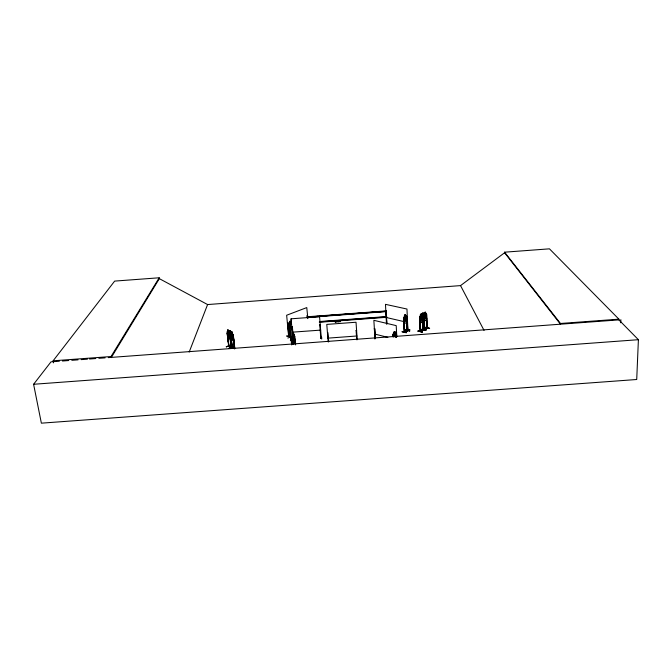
<?xml version="1.0" encoding="UTF-8"?>
<svg xmlns="http://www.w3.org/2000/svg" width="672" height="672" viewBox="0 0 672 672"><rect width="100%" height="100%" fill="white"/><g stroke="black" fill="none" stroke-linecap="round" stroke-linejoin="round"><path stroke-width="1.01" d="M504.596 252.185L560.482 323.484L560.473 324.198L504.605 252.748L504.596 252.185L549.452 248.833L618.904 319.166L618.878 319.88L638.4 339.696L636.72 379.504L41.37 423.167L33.6 384.275L50.996 361.847L59.321 361.234M620.752 322.77L620.861 319.654M230.32 337.403L230.219 338.948L228.152 337.932M233.772 339.041L233.629 340.578L231.538 339.553L231.076 337.798L231.571 339.578M293.084 340.343L292.757 341.216M292.37 326.987L291.883 326.936M293.042 340.124L290.396 340.427L293.042 340.166M290.842 336.504L291.598 344.778M295.386 341.351L295.218 342.896L293.219 341.729L292.807 339.923L293.261 341.762M291.53 342.04L292.37 332.17L320.687 330.112M321.3 338.26L319.578 316.705L291.127 318.814L290.228 328.28L291.791 344.761M226.414 346.786L230.899 345.324M229.782 348.432L234.394 347.004M231.008 345.374L226.288 346.769M422.545 321.888L420.109 323.081L422.545 321.888L422.789 320.09M426.745 318.142L426.502 319.931L424.082 321.115L423.486 315.227L423.814 314.471L426.224 313.312L427.165 328.02L424.166 329.566M406.938 320.737L406.619 322.476L404.141 323.711L403.729 322.216L404.208 323.652M406.694 322.526L406.896 320.729M287.818 338.033L292.001 336.605M418.043 330.893L422.419 332.052L417.9 331.212M418.051 331.094L422.394 332.018M426.359 329.776L422.024 329.095M402.024 331.825L406.426 332.682M402.175 331.716L406.249 332.741M286.868 335.975L290.472 336.714M230.807 335.345L230.504 336.714M230.227 336.437L230.588 334.908L229.799 332.749L230.731 334.614M229.715 335.874L229.429 336.991L228.598 336.605L228.001 335.084L227.816 330.011M233.134 337.487L232.84 338.604L232 338.218L231.025 333.598L231.412 333.245M422.327 319.452L422.806 317.638L423.704 318.856M294.798 339.73L294.496 340.847L293.689 340.402L293.219 335.328M189.193 352.052L207.648 304.408M424.158 329.54L423.864 314.479M423.209 330.011L420.202 331.573L419.488 317.167L420.538 316.084M424.637 329.456L424.024 314.983L424.402 312.497L425.468 312.001L426.107 317.083L425.662 318.646L424.712 319.116L424.158 318.058M420.672 331.464L420.034 316.924L420.504 314.462M393.044 334.068L392.776 336.731L392.708 334.883C392.952 333.715 395.455 332.002 396.102 333.287L396.32 336.269M403.864 317.058C406.19 317.957 406.862 313.681 404.468 315.109L404.603 316.772L403.469 317.806L404.242 332.195L407.476 330.624M229.748 334.068L231.328 347.458L229.622 332.724L230.009 332.296L229.194 332.464M229.438 332.027L229.648 336.017M227.405 331.33L228.858 346.29L227.161 331.775L227.959 331.682L227.783 329.944L228.665 330.347L229.354 332.791L231.059 347.306M404.746 332.077L404.242 331.666L407.098 330.456M232.294 347.945L230.488 334.446L232.344 347.962L230.546 333.354L231.328 333.194M291.119 318.78L293.261 344.442M159.205 277.78L159.331 278.645L111.216 357.63L111.031 356.538L159.205 277.78L114.652 281.098L53.113 360.814L53.5 362.855M421.789 315.89L422.167 313.396L423.2 312.9L423.234 314.622L423.772 314.924M404.552 316.764L404.048 317.562L404.796 321.712L405.796 321.241L406.266 319.67L406.115 316.596L405.552 316.294M289.582 321.384L289.733 323.022L288.674 323.182L290.22 337.546L289.078 324.29L288.649 324.24L289.892 337.462L292.681 338.461L291.001 339.041M426.342 330.028L422.873 329.322M289.128 335.882L288.641 336.479L286.65 315.244L306.776 307.583L307.86 318.646M427.308 328.07L426.628 314.731L426.863 328.18L426.224 313.312M424.57 328.986L426.997 327.869M423.377 330.061L420.353 331.615L419.899 318.032M426.838 327.701L427.291 327.592M421.529 315.655C421.806 310.993 420.588 317.083 422.209 315.227L423.1 330.204L422.344 316.663M289.733 323.022L289.271 323.383L290.203 327.919M406.308 315.882L407.417 330.641M484.05 330.389L460.538 285.608L504.605 252.748M321.359 337.772L320.821 338.293L319.771 324.904L320.25 324.862L319.771 324.904M231.991 347.374L232.487 347.886M231.034 346.861L231.218 346.769M229.06 345.769L228.833 345.82M340.561 321.636C338.26 320.729 341.468 321.334 340.15 321.661L338.486 321.787L339.478 321.107M335.21 322.031C337.394 320.83 334.295 321.821 335.597 321.997L336.882 321.905C338.192 321.577 335 320.964 337.285 321.871M338.411 320.653C340.738 321.56 337.495 320.956 338.814 320.62L340.502 320.502L339.704 321.258M339.503 321.182L340.124 320.527M335.194 321.762L336.202 321.342M336.235 321.426L337.235 320.737L336.437 321.502M336.025 321.535L335.143 320.897L336.857 320.771M338.47 321.518L339.268 321.031M339.688 320.998L340.502 320.502M338.486 321.787L339.293 321.292M336.42 321.233L337.235 320.737M288.7 336.437L289.01 335.824M289.128 336.378L287.767 323.173L288.792 336.512L288.792 336.025M429.601 328.348L425.099 327.306L429.467 328.381M423.058 329.86L420.496 331.061M427.316 328.054L424.318 329.608L423.889 316.092M425.527 330.187L421.327 329.448M425.116 327.583L429.618 328.373M420.462 330.943L422.906 329.826M426.846 327.835L424.301 329.129M424.133 321.124L426.46 319.922M422.814 316.688L422.386 316.798L422.814 316.688L423.394 330.07L423.394 329.54M426.779 314.765L426.35 314.866M424.225 320.796L421.848 322.031M419.84 316.453L422.26 315.235L422.57 315.706L423.074 330.204M422.486 320.04L423.444 319.57M320.88 338.226L321.367 337.697L320.796 337.949M420.42 314.42L421.445 313.916L420.42 314.42L420.529 316.117M420.638 314.647L421.252 314.345L420.664 315.202M422.428 318.721L423.385 318.251L423.52 314.966L423.007 317.167L423.738 318.646M421.529 315.37L422.243 315.05L422.125 313.387L423.167 312.967M423.184 314.614L423.914 314.202L424.267 314.63M421.588 315.42L423.948 314.269M422.302 315.638L423.259 315.176L422.789 316.898L422.209 315.697M404.704 332.094L403.754 318.847L404.384 332.228L407.635 330.666L407.324 324.022M409.819 330.985L405.451 329.918L409.668 330.834M407.114 330.271L407.593 330.17M407.249 330.481L404.578 331.674M396.06 337.411L396.22 334.278M394.926 333.161L394.876 331.447L393.691 331.985L393.414 337.025M404.048 318.704L403.754 318.847M406.501 317.453L406.938 317.344L406.501 317.453L407.114 330.8M406.316 331.061L409.685 329.54M406.367 331.304L409.895 329.826L406.3 331.044M396.278 334.068L396.48 336.302M407.45 330.002L408.047 330.532L407.492 330.498L407.929 330.582L406.963 309.036L385.476 304.34L386.476 324.013M406.871 317.167L407.358 317.201L406.871 317.167L407.887 330.574M374.867 338.848L374.371 328.684M375.304 337.873L374.741 328.768L375.178 337.932M385.93 312.346L386.946 324.047M386.291 312.421L386.77 323.131M290.447 336.974L290.018 336.89M307.138 315.63C307.936 315.034 306.482 316.907 307.314 317.705M404.46 332.22L403.897 318.671M424.376 329.582L423.763 316.26M291.178 339.352L292.858 338.764L291.043 339.268M290.17 337.067L290.321 337M407.35 330.8L406.644 317.486M289.64 329.288L289.094 327.558M289.078 324.29L288.649 324.24M290.573 321.678C287.876 320.796 292.194 321.737 290.657 323.375M289.027 322.711L291.379 323.635M290.682 323.333L291.438 323.568M231.445 346.895L228.917 345.954M233.747 346.718L229.135 348.138L233.89 346.76M229.135 348.138L233.881 346.744M229.765 348.247L234.394 346.802L229.782 348.23M231 345.148L226.296 346.744M228.934 346.29L227.094 332.858L228.673 346.198L231.336 347.441M232.201 333.648L232.008 331.985L231.126 331.531L232.075 331.926L232.252 333.631L233.243 334.589L234.788 348.029M233.083 335.513L234.654 348.944M228.866 332.002L229.824 332.993L227.354 331.346M230.546 333.354L230.798 332.917L233.192 334.606L234.62 348.079M230.698 331.044L229.765 330.649L230.672 331.086L230.874 332.741L231.496 332.984M293.992 335.74L293.882 334.026L295.252 344.627M292.286 336.496L293.026 344.308M294.882 336.823L294.63 336.042M294.781 337.722L295.487 344.761M293.185 335.261L293.026 333.564M292.631 334.958L294.622 336.092M420.328 331.128L420.353 331.598L419.765 318.2M327.449 332.766L327.936 332.665L328.667 341.83M356.101 330.582L356.605 330.616L356.101 330.582L356.74 339.763M321.653 337.252L321.728 339.091M293.017 339.965L290.388 340.351M307.507 316.756L386.417 310.901M307.499 317.066L386.484 311.203M311.69 316.84L317.923 316.378M319.998 316.218L386.434 311.296M310.649 317.218L386.501 311.598M319.645 321.535L386.644 316.571M319.326 321.88L386.736 316.89M319.36 322.274L386.761 317.285M335.546 320.863L337.268 321.611M338.814 320.62L340.536 321.367M327.877 338.142L356.975 335.983M53.113 360.814L111.031 356.538M560.482 323.484L618.904 319.166M62.446 361.007L68.687 360.545M71.812 360.31L78.061 359.848M81.178 359.621L87.427 359.159M89.502 359.008L95.752 358.546M98.876 358.31L105.118 357.848M108.242 357.622L618.878 319.88M33.6 384.275L638.4 339.696M288.725 323.165L290.119 337.378M228.824 346.105L231.521 347.399L229.824 332.993M231.252 346.954L229.076 345.904M232.201 347.768L233.923 348.592M419.681 321.611L420.151 323.089M404.435 315.067L404.519 316.722M421.201 329.507L425.687 330.372L421.176 329.566M405.443 330.179L409.643 330.826M394.876 331.447L395.657 336.756M396.144 333.245L396.22 337.453M393.128 335.773L392.969 335.958M386.224 317.486L404.561 321.737M374.245 328.734L374.741 328.768M374.699 334.051L387.853 337.352M286.709 336.05L290.506 336.983M290.749 323.904L289.792 323.56L290.077 326.609L291.043 326.953M288.868 324.71L289.943 325.08M290.186 337.21L292.79 338.066M290.044 337.386L292.824 338.411M335.143 320.897L336 321.275M227.766 330.028L228.648 330.389M231.941 332.178L231.395 331.934L232 332.732M230.513 331.304L229.975 331.061L230.572 331.859M229.404 332.102L231.294 332.976M230.882 333.312L230.059 332.926L230.429 336.008M231.403 337.722L230.58 337.327L229.984 335.807M230.185 338.646L232.294 339.654M232.462 347.567L234.587 348.583M232.302 347.617L233.722 348.289M159.331 278.645L207.589 304.559L460.606 285.6M292.975 333.572L293.857 334.068M293.278 341.72L295.252 342.812M421.478 315.647L422.016 315.941L421.697 320.603L420.739 321.073L420.168 320.006M290.699 323.358L291.27 324.089M232.252 333.631L234.377 347.962M294.58 336.059L295.655 344.719M423.755 319.637L424.158 321.056M231.176 331.514L231.361 333.262M230.622 331.103L230.824 332.758M229.816 330.632L229.992 332.38M292.093 327.323L292.286 329.356M291.698 326.945L293.429 344.392M289.54 321.317L289.691 323.03M292.37 326.928L293.168 335.345M307.264 315.655L307.44 317.738M328.18 341.872L326.777 324.408L356.026 322.241L357.227 339.721M336.218 321.166L336.227 321.611M339.486 320.922L339.494 321.367M374.993 338.797L373.859 320.317L396.211 325.626L396.791 336.638M395.094 337.033L394.918 333.816L393.851 334.328L393.985 336.748M396.539 334.219L396.648 336.286M405.502 314.572L405.594 316.302M406.988 317.117L407.182 321.065M421.638 319.276L420.68 319.754L420.546 316.663L421.504 316.193L421.638 319.276M425.603 317.335L424.662 317.806L424.536 314.731L425.477 314.261L425.603 317.335M425.233 312.421L424.645 313.27L425.233 312.421M423.007 313.328L422.411 314.177L423.007 313.328M394.649 332.472L393.968 332.8L394.624 331.892L394.649 332.472M405.728 319.922L404.737 320.393L404.578 317.31L405.577 316.848L405.728 319.922M405.334 315.554L404.687 315.857L404.662 315.302L405.308 315L405.334 315.554M228.186 337.966L227.69 336.193L228.186 337.966M290.396 321.93L289.783 321.712L290.455 322.476L290.396 321.93M228.53 330.599L227.993 330.355L228.598 331.145L228.53 330.599M228.908 332.59L228.077 332.212L228.446 335.286L229.27 335.672L228.908 332.59M232.319 334.186L231.479 333.799L231.84 336.89L232.68 337.277L232.319 334.186M293.74 334.27L293.227 333.992L293.798 334.841L293.74 334.27M294.076 336.336L293.269 335.891L293.563 339.049L294.37 339.494L294.076 336.336"/></g></svg>
